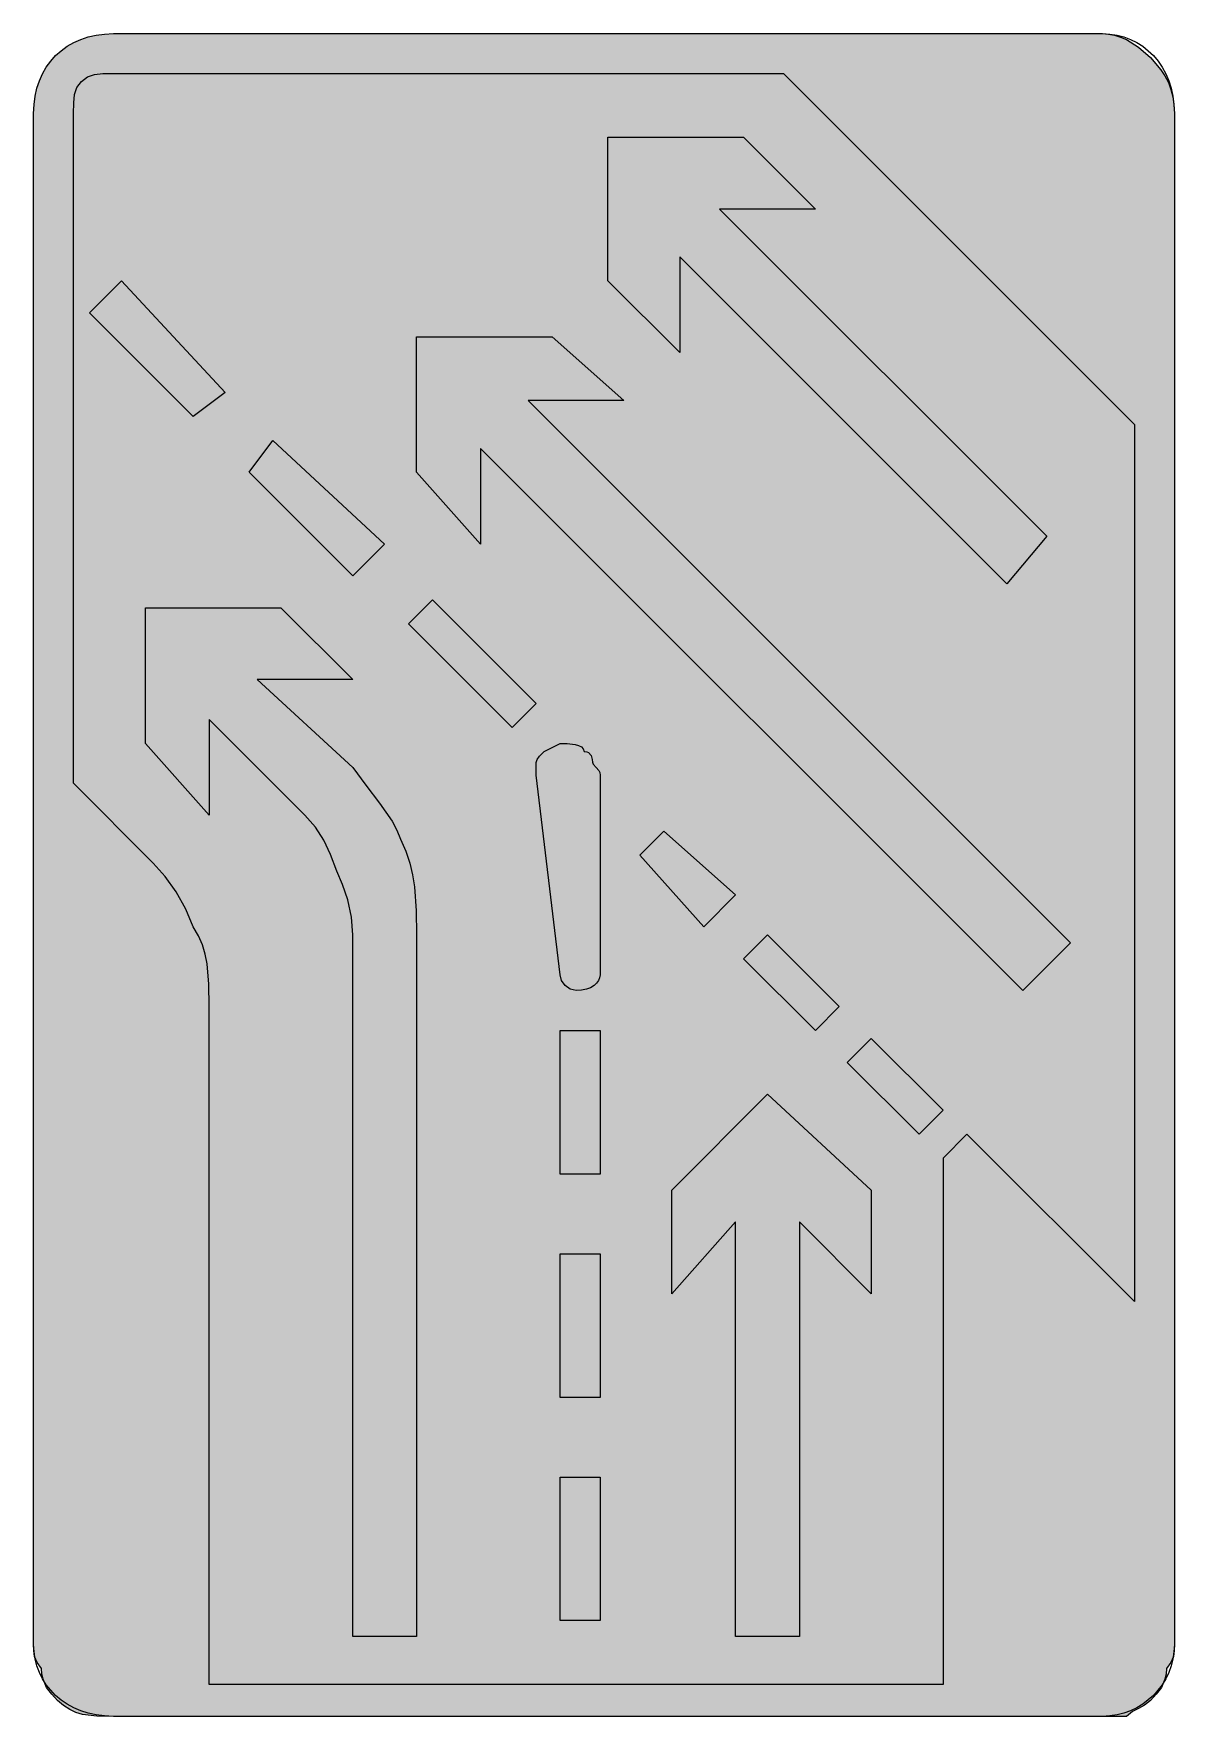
# Model space of a CAD drawing. Header units: metres. Extents: x 197 to 369, y 8 to 261.
import ezdxf

# ---------------------------------------------------------------- set-up
doc = ezdxf.new("R2010")
doc.units = ezdxf.units.M
for name, color, linetype, true_color in [('FILL_BLUE_0000FF', 7, 'Continuous', 0x0000ff), ('FILL_WHITE_FFFFFF', 7, 'Continuous', 0xffffff), ('STROKE_BLUE_0000FF', 7, 'Continuous', 0x0000ff)]:
    doc.layers.add(name, color=color, linetype=linetype, true_color=true_color)

msp = doc.modelspace()

# ---------------------------------------------------------------- hatches: boundary and pattern name
at = {"layer": 'FILL_BLUE_0000FF', "true_color": 0x0000ff}
h = msp.add_hatch(color=7, dxfattribs=at)
h.dxf.hatch_style = 1
h.paths.add_polyline_path([(362.85, 202.56), (362.85, 70.56), (337.65, 95.76), (334.05, 92.16), (334.05, 12.96), (223.65, 12.96), (223.65, 114.96), (223.61, 118.35), (223.35, 121.41), (223.06, 122.85), (222.64, 124.24), (222.04, 125.61), (221.25, 126.96), (220.14, 129.64), (218.7, 132.21), (217.03, 134.55), (215.25, 136.56), (203.25, 148.56), (203.25, 249.36), (203.27, 250.95), (203.4, 252.21), (203.76, 253.24), (204.45, 254.16), (205.37, 254.85), (206.4, 255.21), (207.66, 255.34), (209.25, 255.36), (310.05, 255.36), (362.85, 202.56)])
at = {"layer": 'FILL_WHITE_FFFFFF', "true_color": 0xffffff}
h = msp.add_hatch(color=7, dxfattribs=at)
h.dxf.hatch_style = 1
h.paths.add_polyline_path([(358.05, 261.36), (358.95, 261.3), (359.85, 261.13), (360.75, 260.85), (361.65, 260.46), (363.45, 259.33), (365.25, 257.76), (366.82, 255.94), (367.44, 255), (367.95, 254.01), (368.34, 252.97), (368.62, 251.85), (368.79, 250.66), (368.85, 249.36), (368.85, 18.96), (368.83, 18.06), (368.7, 17.16), (368.34, 16.26), (367.65, 15.36), (367.6, 14.51), (367.44, 13.77), (366.9, 12.51), (366.13, 11.48), (365.25, 10.56), (364.35, 9.85), (363.45, 9.36), (362.55, 8.87), (361.65, 8.16), (358.05, 8.16), (209.25, 8.16), (206.76, 8.2), (204.6, 8.46), (203.61, 8.75), (202.67, 9.17), (201.75, 9.77), (200.85, 10.56), (199.97, 11.48), (199.2, 12.51), (198.66, 13.77), (198.5, 14.51), (198.45, 15.36), (197.76, 16.26), (197.4, 17.16), (197.27, 18.06), (197.25, 18.96), (197.25, 249.36), (197.31, 250.68), (197.47, 251.94), (197.74, 253.14), (198.11, 254.27), (198.58, 255.33), (199.15, 256.32), (199.81, 257.23), (200.55, 258.06), (201.38, 258.8), (202.29, 259.46), (203.28, 260.03), (204.34, 260.5), (205.47, 260.87), (206.67, 261.14), (207.93, 261.3), (209.25, 261.36), (358.05, 261.36)])
h = msp.add_hatch(color=7, dxfattribs=at)
h.dxf.hatch_style = 1
h.paths.add_polyline_path([(283.65, 245.76), (304.05, 245.76), (314.85, 234.96), (300.45, 234.96), (349.65, 185.76), (343.65, 178.56), (294.45, 227.76), (294.45, 213.36), (283.65, 224.16), (283.65, 245.76)])
h = msp.add_hatch(color=7, dxfattribs=at)
h.dxf.hatch_style = 1
h.paths.add_polyline_path([(221.25, 203.76), (205.65, 219.36), (210.45, 224.16), (226.05, 207.36), (221.25, 203.76)])
h = msp.add_hatch(color=7, dxfattribs=at)
h.dxf.hatch_style = 1
h.paths.add_polyline_path([(254.85, 215.76), (275.25, 215.76), (286.05, 206.16), (271.65, 206.16), (353.25, 124.56), (346.05, 117.36), (264.45, 198.96), (264.45, 184.56), (254.85, 195.36), (254.85, 215.76)])
h = msp.add_hatch(color=7, dxfattribs=at)
h.dxf.hatch_style = 1
h.paths.add_polyline_path([(245.25, 179.76), (229.65, 195.36), (233.25, 200.16), (250.05, 184.56), (245.25, 179.76)])
h = msp.add_hatch(color=7, dxfattribs=at)
h.dxf.hatch_style = 1
h.paths.add_polyline_path([(247.22, 148.26), (249.3, 145.56), (251.16, 142.86), (251.89, 141.51), (252.45, 140.16), (253.24, 138.36), (253.84, 136.56), (254.26, 134.76), (254.55, 132.96), (254.81, 129.36), (254.85, 125.76), (254.85, 20.16), (245.25, 20.16), (245.25, 125.76), (245.04, 128.44), (244.5, 131.01), (243.73, 133.35), (242.85, 135.36), (241.93, 137.85), (240.9, 140.01), (239.64, 141.94), (238.05, 143.76), (223.65, 158.16), (223.65, 143.76), (214.05, 154.56), (214.05, 174.96), (234.45, 174.96), (245.25, 164.16), (230.85, 164.16), (245.25, 150.96), (247.22, 148.26)])
h = msp.add_hatch(color=7, dxfattribs=at)
h.dxf.hatch_style = 1
h.paths.add_polyline_path([(269.25, 156.96), (253.65, 172.56), (257.25, 176.16), (272.85, 160.56), (269.25, 156.96)])
h = msp.add_hatch(color=7, dxfattribs=at)
h.dxf.hatch_style = 1
h.paths.add_polyline_path([(282.39, 119.31), (282.22, 118.88), (281.94, 118.47), (281.55, 118.11), (281.04, 117.8), (280.42, 117.57), (279.69, 117.41), (278.85, 117.36), (277.97, 117.57), (277.2, 118.11), (276.66, 118.88), (276.45, 119.76), (272.85, 149.76), (272.85, 150.96), (272.87, 151.67), (273, 152.16), (273.36, 152.65), (274.05, 153.36), (276.45, 154.56), (277.52, 154.54), (278.7, 154.41), (279.23, 154.27), (279.66, 154.05), (279.94, 153.76), (280.05, 153.36), (280.45, 153.31), (280.74, 153.17), (281.1, 152.76), (281.25, 152.16), (281.3, 151.76), (281.44, 151.45), (281.85, 150.96), (282.26, 150.47), (282.4, 150.16), (282.45, 149.76), (282.45, 119.76), (282.39, 119.31)])
h = msp.add_hatch(color=7, dxfattribs=at)
h.dxf.hatch_style = 1
h.paths.add_polyline_path([(298.05, 126.96), (288.45, 137.76), (292.05, 141.36), (302.85, 131.76), (298.05, 126.96)])
h = msp.add_hatch(color=7, dxfattribs=at)
h.dxf.hatch_style = 1
h.paths.add_polyline_path([(314.85, 111.36), (304.05, 122.16), (307.65, 125.76), (318.45, 114.96), (314.85, 111.36)])
h = msp.add_hatch(color=7, dxfattribs=at)
h.dxf.hatch_style = 1
h.paths.add_polyline_path([(276.45, 89.76), (276.45, 111.36), (282.45, 111.36), (282.45, 89.76), (276.45, 89.76)])
h = msp.add_hatch(color=7, dxfattribs=at)
h.dxf.hatch_style = 1
h.paths.add_polyline_path([(330.45, 95.76), (319.65, 106.56), (323.25, 110.16), (334.05, 99.36), (330.45, 95.76)])
h = msp.add_hatch(color=7, dxfattribs=at)
h.dxf.hatch_style = 1
h.paths.add_polyline_path([(323.25, 87.36), (323.25, 71.76), (312.45, 82.56), (312.45, 20.16), (302.85, 20.16), (302.85, 82.56), (293.25, 71.76), (293.25, 87.36), (307.65, 101.76), (323.25, 87.36)])
h = msp.add_hatch(color=7, dxfattribs=at)
h.dxf.hatch_style = 1
h.paths.add_polyline_path([(276.45, 56.16), (276.45, 77.76), (282.45, 77.76), (282.45, 56.16), (276.45, 56.16)])
h = msp.add_hatch(color=7, dxfattribs=at)
h.dxf.hatch_style = 1
h.paths.add_polyline_path([(276.45, 22.56), (276.45, 44.16), (282.45, 44.16), (282.45, 22.56), (276.45, 22.56)])

# ---------------------------------------------------------------- linework, layer by layer
at = {"layer": 'FILL_BLUE_0000FF', "lineweight": 0, "true_color": 0x0000ff}
msp.add_lwpolyline([(362.85, 202.56), (362.85, 70.56), (337.65, 95.76), (334.05, 92.16), (334.05, 12.96), (223.65, 12.96), (223.65, 114.96), (223.61, 118.35), (223.35, 121.41), (223.06, 122.85), (222.64, 124.24), (222.04, 125.61), (221.25, 126.96), (220.14, 129.64), (218.7, 132.21), (217.03, 134.55), (215.25, 136.56), (203.25, 148.56), (203.25, 249.36), (203.27, 250.95), (203.4, 252.21), (203.76, 253.24), (204.45, 254.16), (205.37, 254.85), (206.4, 255.21), (207.66, 255.34), (209.25, 255.36), (310.05, 255.36)], close=True, dxfattribs=at)
at = {"layer": 'FILL_WHITE_FFFFFF', "lineweight": 0, "true_color": 0xffffff}
for points in [[(358.05, 261.36), (358.95, 261.3), (359.85, 261.13), (360.75, 260.85), (361.65, 260.46), (363.45, 259.33), (365.25, 257.76), (366.82, 255.94), (367.44, 255), (367.95, 254.01), (368.34, 252.97), (368.62, 251.85), (368.79, 250.66), (368.85, 249.36), (368.85, 18.96), (368.83, 18.06), (368.7, 17.16), (368.34, 16.26), (367.65, 15.36), (367.6, 14.51), (367.44, 13.77), (366.9, 12.51), (366.13, 11.48), (365.25, 10.56), (364.35, 9.85), (363.45, 9.36), (362.55, 8.87), (361.65, 8.16), (358.05, 8.16), (209.25, 8.16), (206.76, 8.2), (204.6, 8.46), (203.61, 8.75), (202.67, 9.17), (201.75, 9.77), (200.85, 10.56), (199.97, 11.48), (199.2, 12.51), (198.66, 13.77), (198.5, 14.51), (198.45, 15.36), (197.76, 16.26), (197.4, 17.16), (197.27, 18.06), (197.25, 18.96), (197.25, 249.36), (197.31, 250.68), (197.47, 251.94), (197.74, 253.14), (198.11, 254.27), (198.58, 255.33), (199.15, 256.32), (199.81, 257.23), (200.55, 258.06), (201.38, 258.8), (202.29, 259.46), (203.28, 260.03), (204.34, 260.5), (205.47, 260.87), (206.67, 261.14), (207.93, 261.3), (209.25, 261.36)], [(283.65, 245.76), (304.05, 245.76), (314.85, 234.96), (300.45, 234.96), (349.65, 185.76), (343.65, 178.56), (294.45, 227.76), (294.45, 213.36), (283.65, 224.16)], [(221.25, 203.76), (205.65, 219.36), (210.45, 224.16), (226.05, 207.36)], [(254.85, 215.76), (275.25, 215.76), (286.05, 206.16), (271.65, 206.16), (353.25, 124.56), (346.05, 117.36), (264.45, 198.96), (264.45, 184.56), (254.85, 195.36)], [(245.25, 179.76), (229.65, 195.36), (233.25, 200.16), (250.05, 184.56)], [(247.22, 148.26), (249.3, 145.56), (251.16, 142.86), (251.89, 141.51), (252.45, 140.16), (253.24, 138.36), (253.84, 136.56), (254.26, 134.76), (254.55, 132.96), (254.81, 129.36), (254.85, 125.76), (254.85, 20.16), (245.25, 20.16), (245.25, 125.76), (245.04, 128.44), (244.5, 131.01), (243.73, 133.35), (242.85, 135.36), (241.93, 137.85), (240.9, 140.01), (239.64, 141.94), (238.05, 143.76), (223.65, 158.16), (223.65, 143.76), (214.05, 154.56), (214.05, 174.96), (234.45, 174.96), (245.25, 164.16), (230.85, 164.16), (245.25, 150.96)], [(269.25, 156.96), (253.65, 172.56), (257.25, 176.16), (272.85, 160.56)], [(282.39, 119.31), (282.22, 118.88), (281.94, 118.47), (281.55, 118.11), (281.04, 117.8), (280.42, 117.57), (279.69, 117.41), (278.85, 117.36), (277.97, 117.57), (277.2, 118.11), (276.66, 118.88), (276.45, 119.76), (272.85, 149.76), (272.85, 150.96), (272.87, 151.67), (273, 152.16), (273.36, 152.65), (274.05, 153.36), (276.45, 154.56), (277.52, 154.54), (278.7, 154.41), (279.23, 154.27), (279.66, 154.05), (279.94, 153.76), (280.05, 153.36), (280.45, 153.31), (280.74, 153.17), (281.1, 152.76), (281.25, 152.16), (281.3, 151.76), (281.44, 151.45), (281.85, 150.96), (282.26, 150.47), (282.4, 150.16), (282.45, 149.76), (282.45, 119.76)], [(298.05, 126.96), (288.45, 137.76), (292.05, 141.36), (302.85, 131.76)], [(314.85, 111.36), (304.05, 122.16), (307.65, 125.76), (318.45, 114.96)], [(276.45, 89.76), (276.45, 111.36), (282.45, 111.36), (282.45, 89.76)], [(330.45, 95.76), (319.65, 106.56), (323.25, 110.16), (334.05, 99.36)], [(323.25, 87.36), (323.25, 71.76), (312.45, 82.56), (312.45, 20.16), (302.85, 20.16), (302.85, 82.56), (293.25, 71.76), (293.25, 87.36), (307.65, 101.76)], [(276.45, 56.16), (276.45, 77.76), (282.45, 77.76), (282.45, 56.16)], [(276.45, 22.56), (276.45, 44.16), (282.45, 44.16), (282.45, 22.56)]]:
    msp.add_lwpolyline(points, close=True, dxfattribs=at)
at = {"layer": 'STROKE_BLUE_0000FF', "lineweight": 0, "true_color": 0x0000ff}
msp.add_lwpolyline([(358.05, 261.36), (359.16, 261.3), (360.24, 261.14), (361.27, 260.87), (362.27, 260.5), (363.21, 260.03), (364.1, 259.46), (364.93, 258.8), (365.7, 258.06), (366.4, 257.23), (367.01, 256.32), (367.55, 255.33), (368.01, 254.27), (368.37, 253.14), (368.63, 251.94), (368.79, 250.68), (368.85, 249.36), (368.85, 18.96), (368.79, 17.85), (368.63, 16.77), (368.37, 15.74), (368.01, 14.74), (367.55, 13.8), (367.01, 12.91), (365.7, 11.31), (364.1, 10), (363.21, 9.46), (362.27, 9), (361.27, 8.64), (360.24, 8.38), (359.16, 8.22), (358.05, 8.16), (209.25, 8.16), (207.93, 8.22), (206.67, 8.38), (205.47, 8.64), (204.34, 9), (203.28, 9.46), (202.29, 10), (201.38, 10.61), (200.55, 11.31), (199.81, 12.08), (199.15, 12.91), (198.58, 13.8), (198.11, 14.74), (197.74, 15.74), (197.47, 16.77), (197.31, 17.85), (197.25, 18.96), (197.25, 249.36), (197.31, 250.68), (197.47, 251.94), (197.74, 253.14), (198.11, 254.27), (198.58, 255.33), (199.15, 256.32), (199.81, 257.23), (200.55, 258.06), (201.38, 258.8), (202.29, 259.46), (203.28, 260.03), (204.34, 260.5), (205.47, 260.87), (206.67, 261.14), (207.93, 261.3), (209.25, 261.36), (358.05, 261.36)], dxfattribs=at)

doc.saveas('drawing.dxf')
